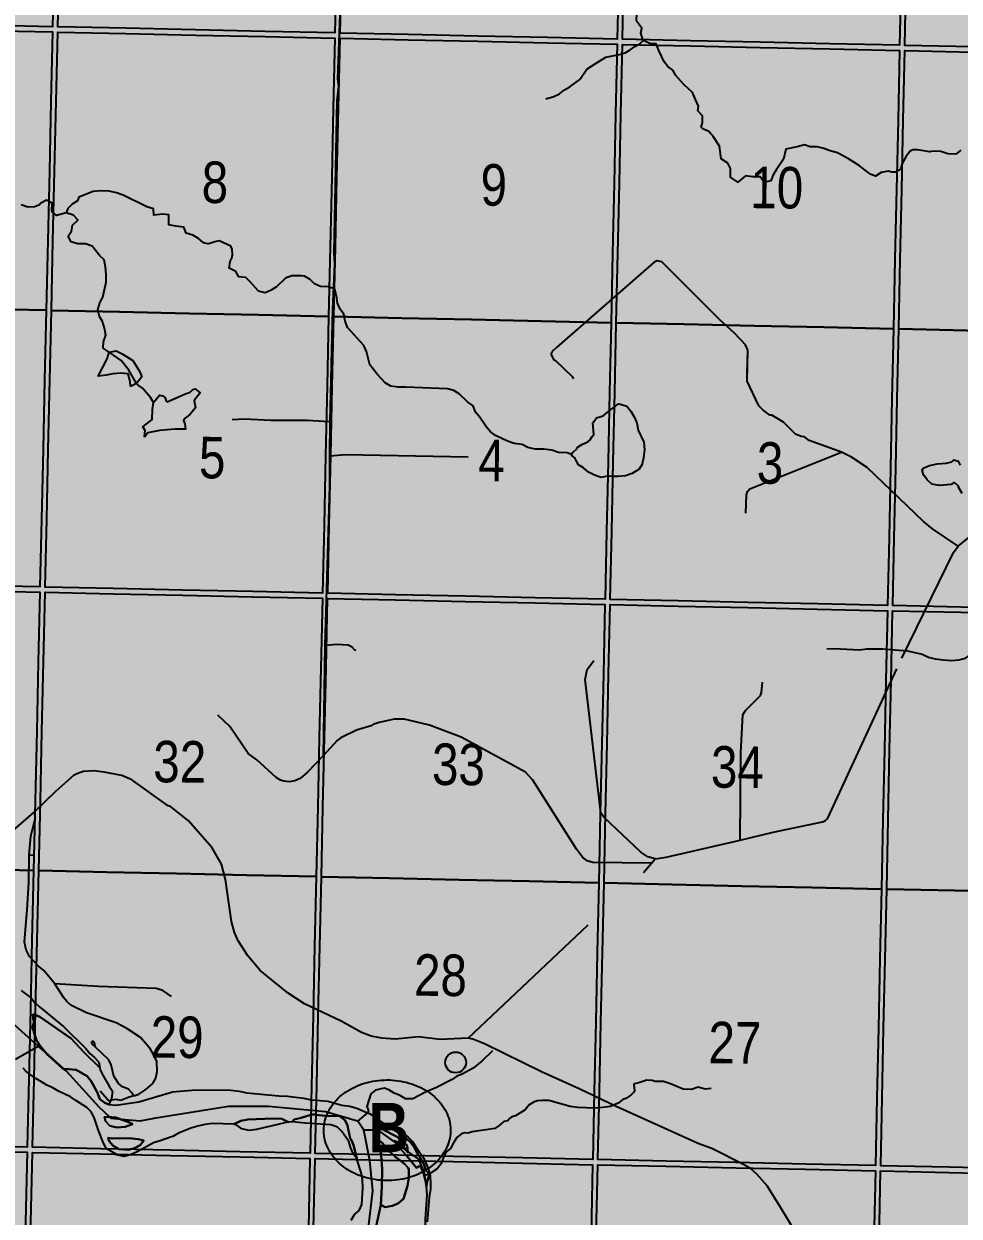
# Model space of a CAD drawing. Extents: x 406396 to 410344, y 6062839 to 6066265.
# Drawn here: x 409428.1 to 409607.9, y 6063803.4 to 6064032.7 of the extents above; entities that cross this region are included whole.
import ezdxf
from ezdxf.enums import TextEntityAlignment as Align

# ---------------------------------------------------------------- set-up
doc = ezdxf.new("R2010")
doc.units = 0
doc.header["$LTSCALE"] = 5
doc.linetypes.add('DASHED2', pattern=[9.525, 6.35, -3.175])
for name, color, linetype in [('P-PROPOSED', 10, 'Continuous'), ('Quarters', 8, 'Continuous'), ('RoadSeg', 57, 'DASHED2'), ('T-WATER', 160, 'Continuous')]:
    doc.layers.add(name, color=color, linetype=linetype)
doc.layers.add('ROUTE-MAP-BACKGROUND-H', color=7, linetype='Continuous', true_color=0xf0ebff)
doc.styles.add('120', font='ARIALN.TTF', dxfattribs={"height": 13})
doc.styles.add('80', font='ARIALN.TTF', dxfattribs={"height": 10})
doc.styles.add('BOLD', font='ARIALNB.TTF')

# ---------------------------------------------------------------- blocks, each defined once
blk = doc.blocks.new('AA')
at = {"const_width": 4}
blk.add_lwpolyline([(-1, 0, 1), (1, 0, 1)], format="xyb", close=True, dxfattribs=at)
blk.add_circle((0, 0), 2)
blk = doc.blocks.new('Route_Letters')
h = blk.add_hatch(color=255)
h.dxf.hatch_style = 1
edge = h.paths.add_edge_path()
edge.add_ellipse((-0.12, 0.46), major_axis=(-11.97, 0), ratio=0.789318, start_angle=0, end_angle=360)
at = {"color": 5}
blk.add_open_spline([(-12.34, 0.46), (-12.34, -0.25), (-12.24, -0.97), (-11.72, -2.79), (-11.14, -3.88), (-9.56, -5.81), (-8.54, -6.66), (-6.22, -8.02), (-4.9, -8.54), (-2.12, -9.17), (-0.66, -9.3), (2.22, -9.13), (3.64, -8.84), (6.27, -7.89), (7.48, -7.22), (9.54, -5.6), (10.38, -4.64), (11.6, -2.54), (11.97, -1.4), (12.18, 0.91), (12.02, 2.08), (11.2, 4.3), (10.54, 5.35), (8.8, 7.2), (7.72, 7.99), (5.29, 9.24), (3.93, 9.68), (1.11, 10.18), (-0.35, 10.23), (-3.22, 9.91), (-4.61, 9.55), (-7.16, 8.47), (-8.32, 7.75), (-10.24, 6.02), (-11, 5.02), (-12.05, 2.86), (-12.32, 1.7), (-12.34, 0.52), (-12.34, 0.49), (-12.34, 0.46)], degree=3, knots=[0, 0, 0, 0, 0.219529, 0.219529, 0.575727, 0.575727, 0.931924, 0.931924, 1.288121, 1.288121, 1.644318, 1.644318, 2.000515, 2.000515, 2.356712, 2.356712, 2.712909, 2.712909, 3.069107, 3.069107, 3.425304, 3.425304, 3.781501, 3.781501, 4.137698, 4.137698, 4.493895, 4.493895, 4.850092, 4.850092, 5.20629, 5.20629, 5.562487, 5.562487, 5.918684, 5.918684, 6.274881, 6.274881, 6.283185, 6.283185, 6.283185, 6.283185], dxfattribs=at)
at = {"color": 14, "style": 'BOLD'}
blk.add_attdef('A', text='', height=9.5, dxfattribs=at).set_placement((0.22, 0.98), align=Align.MIDDLE)
blk = doc.blocks.new('*U427')
at = {"color": 1, "flags": 128}
blk.add_lwpolyline([(-517.6, -51.81, 0, 7.5, 0), (0, 0, 0, 0, 0)], format="xyseb", dxfattribs=at)
at = {"color": 1, "style": '80'}
blk.add_attdef('ENTER_TEXT_001', (-26.85, -4.92), '', height=10, dxfattribs=at)

msp = doc.modelspace()

# ---------------------------------------------------------------- hatches: boundary and pattern name
at = {"layer": 'ROUTE-MAP-BACKGROUND-H'}
h = msp.add_hatch(color=256, dxfattribs=at)
h.dxf.hatch_style = 1
h.paths.add_polyline_path([(410258.66, 6063255.58), (410260.58, 6063368.34), (410268.76, 6064233.9), (408843.43, 6064264.01), (408831.79, 6063292.96), (408823.13, 6062965.95), (408855.63, 6062965.09), (408869, 6062964.74), (410253.21, 6062935.45)])

# ---------------------------------------------------------------- linework, layer by layer
at = {"layer": 'P-PROPOSED', "color": 90, "flags": 128}
for points in [[(409609.59, 6063745.49, 2, 2, 0), (409573.64, 6063805.02, 2, 2, 0), (409570.98, 6063809.22, 2, 2, 0), (409569.02, 6063811.51, 2, 2, 0), (409567.79, 6063812.55, 2, 2, 0), (409566.45, 6063813.34, 2, 2, 0), (409560.33, 6063816.41, 2, 2, 0), (409557.83, 6063817.34, 2, 2, 0), (409541.93, 6063824.53, 2, 2, 0), (409534.81, 6063827.92, 2, 2, 0), (409527.58, 6063831.18, 2, 2, 0), (409516.63, 6063836.57, 2, 2, 0), (409514.4, 6063837.44, 2, 2, 0), (409513.47, 6063837.61, 2, 2, 0), (409511.81, 6063838.4, 2, 2, 0), (409511.59, 6063838.36, 2, 2, 0), (409510.03, 6063838.1, 2, 2, 0), (409508.43, 6063837.99, 2, 2, 0), (409506.78, 6063838.14, 2, 2, 0), (409505.45, 6063838.41, 2, 2, 0), (409503.67, 6063838.4, 2, 2, 0), (409500.96, 6063838.06, 2, 2, 0), (409499.15, 6063837.93, 2, 2, 0), (409497.55, 6063838.05, 2, 2, 0), (409495.64, 6063838.25, 2, 2, 0), (409493.88, 6063838.86, 2, 2, 0), (409492.56, 6063839.49, 2, 2, 0), (409490.56, 6063840.59, 2, 2, 0), (409488.34, 6063841.59, 2, 2, 0), (409487.63, 6063841.92, 2, 2, 0), (409485.64, 6063842.82, 2, 2, 0), (409484.82, 6063843.2, 2, 2, 0), (409483.81, 6063843.66, 2, 2, 0), (409482.21, 6063844.4, 2, 2, 0), (409479.35, 6063846.14, 2, 2, 0), (409474.87, 6063849.44, 2, 2, 0), (409473.21, 6063851.05, 2, 2, 0), (409471.15, 6063853.77, 2, 2, 0), (409470.66, 6063854.43, 2, 2, 0), (409470.11, 6063855.18, 2, 2, 0), (409469.62, 6063855.85, 2, 2, 0), (409469.38, 6063856.18, 2, 2, 0), (409468.74, 6063857.05, 2, 2, 0), (409468.65, 6063857.29, 2, 2, 0), (409468.53, 6063857.62, 2, 2, 0), (409468.2, 6063858.51, 2, 2, 0), (409467.23, 6063864.19, 2, 2, 0), (409466.7, 6063867.83, 2, 2, 0), (409466.46, 6063868.67, 2, 2, 0), (409465.67, 6063871.32, 2, 2, 0), (409463.61, 6063874.17, 2, 2, 0), (409461.32, 6063876.52, 2, 2, 0), (409458.59, 6063879.53, 2, 2, 0), (409456.95, 6063880.74, 2, 2, 0), (409454.08, 6063882.85, 2, 2, 0), (409451.58, 6063884.55, 2, 2, 0), (409450.75, 6063885.11, 2, 2, 0), (409448.44, 6063886.68, 2, 2, 0), (409446.99, 6063887.27, 2, 2, 0), (409441.94, 6063888.05, 2, 2, 0), (409439.93, 6063888.17, 2, 2, 0), (409438.18, 6063887.83, 2, 2, 0), (409437.39, 6063887.41, 2, 2, 0), (409436.17, 6063886.56, 2, 2, 0), (409435.17, 6063885.65, 2, 2, 0), (409434.42, 6063884.83, 2, 2, 0), (409431.11, 6063881.54, 2, 2, 0), (409430.61, 6063881.04, 0, 0, 0)], [(409431.01, 6063883.04, 2, 2, 0), (409422.52, 6063874.98, 2, 2, 0)]]:
    msp.add_lwpolyline(points, format="xyseb", dxfattribs=at)
at = {"layer": 'Quarters'}
for points in [[(409434.79, 6064085.32), (409434.49, 6064071.94), (409434.19, 6064058.56), (409433.88, 6064045.18), (409433.59, 6064032.13), (409420.19, 6064032.43), (409406.78, 6064032.72), (409393.38, 6064033.01), (409380.31, 6064033.3), (409380.61, 6064046.34), (409380.92, 6064059.73), (409381.23, 6064073.11), (409381.53, 6064086.49), (409394.6, 6064086.2), (409407.99, 6064085.91), (409421.39, 6064085.62)], [(409489.06, 6064084.13), (409488.76, 6064070.75), (409488.46, 6064057.37), (409488.16, 6064043.99), (409487.87, 6064030.94), (409474.47, 6064031.24), (409461.07, 6064031.53), (409447.66, 6064031.82), (409434.59, 6064032.11), (409434.89, 6064045.16), (409435.19, 6064058.54), (409435.49, 6064071.92), (409435.79, 6064085.3), (409448.86, 6064085.01), (409462.26, 6064084.72), (409475.66, 6064084.43)], [(409543.33, 6064082.94), (409543.03, 6064069.56), (409542.74, 6064056.18), (409542.45, 6064042.8), (409542.16, 6064029.75), (409528.76, 6064030.05), (409515.35, 6064030.34), (409501.95, 6064030.63), (409488.88, 6064030.92), (409489.17, 6064043.97), (409489.47, 6064057.35), (409489.76, 6064070.73), (409490.06, 6064084.11), (409503.13, 6064083.82), (409516.53, 6064083.53), (409529.93, 6064083.24)], [(409597.59, 6064081.75), (409597.3, 6064068.37), (409597.02, 6064054.99), (409596.73, 6064041.61), (409596.45, 6064028.56), (409583.04, 6064028.86), (409569.64, 6064029.15), (409556.23, 6064029.44), (409543.16, 6064029.73), (409543.45, 6064042.78), (409543.74, 6064056.16), (409544.04, 6064069.54), (409544.33, 6064082.92), (409557.39, 6064082.63), (409570.79, 6064082.34), (409584.19, 6064082.05)], [(409651.86, 6064080.56), (409651.58, 6064067.18), (409651.29, 6064053.8), (409651.01, 6064040.42), (409650.73, 6064027.37), (409637.33, 6064027.67), (409623.92, 6064027.96), (409610.52, 6064028.25), (409597.45, 6064028.54), (409597.73, 6064041.59), (409598.02, 6064054.97), (409598.31, 6064068.35), (409598.6, 6064081.73), (409611.66, 6064081.44), (409625.06, 6064081.15), (409638.46, 6064080.86)], [(409432.36, 6063977.6), (409418.95, 6063977.9), (409405.54, 6063978.19), (409392.13, 6063978.48), (409379.06, 6063978.77), (409379.37, 6063992.15), (409379.67, 6064005.53), (409379.98, 6064018.91), (409380.29, 6064032.29), (409393.36, 6064032.01), (409406.76, 6064031.72), (409420.16, 6064031.42), (409433.57, 6064031.13), (409433.26, 6064017.75), (409432.96, 6064004.37), (409432.66, 6063990.99)], [(409486.66, 6063976.41), (409473.25, 6063976.71), (409459.84, 6063977), (409446.43, 6063977.3), (409433.36, 6063977.58), (409433.66, 6063990.96), (409433.96, 6064004.34), (409434.27, 6064017.73), (409434.57, 6064031.11), (409447.64, 6064030.82), (409461.04, 6064030.53), (409474.45, 6064030.23), (409487.85, 6064029.94), (409487.55, 6064016.56), (409487.26, 6064003.18), (409486.96, 6063989.8)], [(409540.97, 6063975.22), (409527.56, 6063975.52), (409514.15, 6063975.81), (409500.74, 6063976.11), (409487.67, 6063976.39), (409487.96, 6063989.77), (409488.26, 6064003.15), (409488.56, 6064016.54), (409488.86, 6064029.92), (409501.93, 6064029.63), (409515.33, 6064029.34), (409528.73, 6064029.04), (409542.14, 6064028.75), (409541.85, 6064015.37), (409541.55, 6064001.99), (409541.26, 6063988.61)], [(409595.27, 6063974.03), (409581.86, 6063974.33), (409568.45, 6063974.62), (409555.05, 6063974.92), (409541.97, 6063975.2), (409542.26, 6063988.58), (409542.56, 6064001.96), (409542.85, 6064015.35), (409543.14, 6064028.73), (409556.21, 6064028.44), (409569.62, 6064028.15), (409583.02, 6064027.85), (409596.42, 6064027.56), (409596.14, 6064014.18), (409595.85, 6064000.8), (409595.56, 6063987.42)], [(409649.58, 6063972.84), (409636.17, 6063973.14), (409622.76, 6063973.43), (409609.35, 6063973.73), (409596.28, 6063974.01), (409596.56, 6063987.39), (409596.85, 6064000.77), (409597.14, 6064014.16), (409597.43, 6064027.54), (409610.5, 6064027.25), (409623.9, 6064026.96), (409637.31, 6064026.66), (409650.71, 6064026.37), (409650.43, 6064012.99), (409650.14, 6063999.61), (409649.86, 6063986.23)], [(409432.36, 6063977.6), (409432.05, 6063964.22), (409431.75, 6063950.84), (409431.45, 6063937.46), (409431.15, 6063924.41), (409417.74, 6063924.71), (409404.33, 6063925), (409390.92, 6063925.29), (409377.84, 6063925.58), (409378.14, 6063938.63), (409378.44, 6063952.01), (409378.75, 6063965.39), (409379.06, 6063978.77), (409392.13, 6063978.48), (409405.54, 6063978.19), (409418.95, 6063977.9)], [(409486.66, 6063976.41), (409486.36, 6063963.03), (409486.07, 6063949.65), (409485.77, 6063936.27), (409485.48, 6063923.22), (409472.06, 6063923.52), (409458.65, 6063923.81), (409445.24, 6063924.11), (409432.16, 6063924.39), (409432.45, 6063937.44), (409432.75, 6063950.82), (409433.06, 6063964.2), (409433.36, 6063977.58), (409446.43, 6063977.3), (409459.84, 6063977), (409473.25, 6063976.71)], [(409540.97, 6063975.22), (409540.67, 6063961.84), (409540.38, 6063948.46), (409540.09, 6063935.08), (409539.8, 6063922.03), (409526.39, 6063922.33), (409512.98, 6063922.62), (409499.56, 6063922.92), (409486.48, 6063923.2), (409486.77, 6063936.25), (409487.07, 6063949.63), (409487.37, 6063963.01), (409487.67, 6063976.39), (409500.74, 6063976.11), (409514.15, 6063975.81), (409527.56, 6063975.52)], [(409595.27, 6063974.03), (409594.98, 6063960.65), (409594.7, 6063947.27), (409594.41, 6063933.89), (409594.13, 6063920.84), (409580.71, 6063921.14), (409567.3, 6063921.43), (409553.89, 6063921.73), (409540.81, 6063922.01), (409541.09, 6063935.06), (409541.39, 6063948.44), (409541.68, 6063961.82), (409541.97, 6063975.2), (409555.05, 6063974.92), (409568.45, 6063974.62), (409581.86, 6063974.33)], [(409649.58, 6063972.84), (409649.3, 6063959.46), (409649.01, 6063946.08), (409648.73, 6063932.7), (409648.45, 6063919.65), (409635.04, 6063919.95), (409621.62, 6063920.24), (409608.21, 6063920.54), (409595.13, 6063920.82), (409595.41, 6063933.87), (409595.7, 6063947.25), (409595.99, 6063960.63), (409596.28, 6063974.01), (409609.35, 6063973.73), (409622.76, 6063973.43), (409636.17, 6063973.14)], [(409429.92, 6063869.89), (409416.5, 6063870.18), (409403.09, 6063870.47), (409389.67, 6063870.77), (409376.59, 6063871.05), (409376.89, 6063884.43), (409377.2, 6063897.81), (409377.51, 6063911.2), (409377.81, 6063924.58), (409390.89, 6063924.29), (409404.3, 6063924), (409417.72, 6063923.7), (409431.13, 6063923.41), (409430.83, 6063910.03), (409430.53, 6063896.65), (409430.22, 6063883.27)], [(409484.27, 6063868.7), (409470.85, 6063868.99), (409457.43, 6063869.28), (409444.01, 6063869.58), (409430.92, 6063869.86), (409431.23, 6063883.25), (409431.53, 6063896.63), (409431.83, 6063910.01), (409432.13, 6063923.39), (409445.21, 6063923.1), (409458.63, 6063922.81), (409472.04, 6063922.51), (409485.46, 6063922.22), (409485.16, 6063908.84), (409484.86, 6063895.46), (409484.56, 6063882.08)], [(409538.61, 6063867.51), (409525.19, 6063867.8), (409511.77, 6063868.09), (409498.35, 6063868.39), (409485.27, 6063868.67), (409485.57, 6063882.06), (409485.86, 6063895.44), (409486.16, 6063908.82), (409486.46, 6063922.2), (409499.54, 6063921.91), (409512.95, 6063921.62), (409526.37, 6063921.32), (409539.78, 6063921.03), (409539.49, 6063907.65), (409539.2, 6063894.27), (409538.9, 6063880.89)], [(409592.96, 6063866.32), (409579.54, 6063866.61), (409566.12, 6063866.9), (409552.7, 6063867.2), (409539.61, 6063867.48), (409539.91, 6063880.87), (409540.2, 6063894.25), (409540.49, 6063907.63), (409540.79, 6063921.01), (409553.86, 6063920.72), (409567.28, 6063920.43), (409580.69, 6063920.13), (409594.11, 6063919.84), (409593.82, 6063906.46), (409593.53, 6063893.08), (409593.24, 6063879.7)], [(409647.3, 6063865.13), (409633.88, 6063865.42), (409620.46, 6063865.71), (409607.04, 6063866.01), (409593.96, 6063866.29), (409594.25, 6063879.68), (409594.53, 6063893.06), (409594.82, 6063906.44), (409595.11, 6063919.82), (409608.19, 6063919.53), (409621.6, 6063919.24), (409635.02, 6063918.94), (409648.43, 6063918.65), (409648.15, 6063905.27), (409647.87, 6063891.89), (409647.58, 6063878.51)], [(409429.92, 6063869.89), (409429.62, 6063856.51), (409429.32, 6063843.13), (409429.01, 6063829.74), (409428.72, 6063816.7), (409415.3, 6063816.99), (409401.87, 6063817.29), (409388.45, 6063817.58), (409375.36, 6063817.86), (409375.66, 6063830.91), (409375.97, 6063844.29), (409376.28, 6063857.67), (409376.59, 6063871.05), (409389.67, 6063870.77), (409403.09, 6063870.47), (409416.5, 6063870.18)], [(409484.27, 6063868.7), (409483.97, 6063855.32), (409483.67, 6063841.94), (409483.37, 6063828.55), (409483.08, 6063815.51), (409469.66, 6063815.8), (409456.23, 6063816.1), (409442.81, 6063816.39), (409429.72, 6063816.68), (409430.02, 6063829.72), (409430.32, 6063843.1), (409430.62, 6063856.48), (409430.92, 6063869.86), (409444.01, 6063869.58), (409457.43, 6063869.28), (409470.85, 6063868.99)], [(409538.61, 6063867.51), (409538.32, 6063854.13), (409538.02, 6063840.74), (409537.73, 6063827.36), (409537.45, 6063814.32), (409524.02, 6063814.61), (409510.6, 6063814.91), (409497.18, 6063815.2), (409484.09, 6063815.49), (409484.38, 6063828.53), (409484.67, 6063841.91), (409484.97, 6063855.29), (409485.27, 6063868.67), (409498.35, 6063868.39), (409511.77, 6063868.09), (409525.19, 6063867.8)], [(409592.96, 6063866.32), (409592.67, 6063852.94), (409592.38, 6063839.55), (409592.09, 6063826.17), (409591.81, 6063813.13), (409578.39, 6063813.42), (409564.96, 6063813.72), (409551.54, 6063814.01), (409538.45, 6063814.3), (409538.74, 6063827.34), (409539.03, 6063840.72), (409539.32, 6063854.1), (409539.61, 6063867.48), (409552.7, 6063867.2), (409566.12, 6063866.9), (409579.54, 6063866.61)], [(409647.3, 6063865.13), (409647.02, 6063851.75), (409646.73, 6063838.36), (409646.45, 6063824.98), (409646.17, 6063811.94), (409632.75, 6063812.23), (409619.33, 6063812.53), (409605.9, 6063812.82), (409592.81, 6063813.11), (409593.09, 6063826.15), (409593.38, 6063839.53), (409593.67, 6063852.91), (409593.96, 6063866.29), (409607.04, 6063866.01), (409620.46, 6063865.71), (409633.88, 6063865.42)], [(409427.48, 6063762.17), (409414.06, 6063762.47), (409400.63, 6063762.76), (409387.2, 6063763.05), (409374.11, 6063763.34), (409374.42, 6063776.72), (409374.72, 6063790.1), (409375.03, 6063803.48), (409375.34, 6063816.86), (409388.43, 6063816.57), (409401.85, 6063816.28), (409415.27, 6063815.99), (409428.7, 6063815.69), (409428.39, 6063802.31), (409428.09, 6063788.93), (409427.79, 6063775.55)], [(409481.87, 6063760.98), (409468.44, 6063761.28), (409455.01, 6063761.57), (409441.58, 6063761.86), (409428.49, 6063762.15), (409428.79, 6063775.53), (409429.09, 6063788.91), (409429.4, 6063802.29), (409429.7, 6063815.67), (409442.79, 6063815.39), (409456.21, 6063815.09), (409469.64, 6063814.8), (409483.06, 6063814.5), (409482.76, 6063801.12), (409482.46, 6063787.74), (409482.17, 6063774.36)], [(409536.25, 6063759.79), (409522.82, 6063760.09), (409509.39, 6063760.38), (409495.97, 6063760.67), (409482.87, 6063760.96), (409483.17, 6063774.34), (409483.47, 6063787.72), (409483.77, 6063801.1), (409484.06, 6063814.48), (409497.15, 6063814.2), (409510.58, 6063813.9), (409524, 6063813.61), (409537.42, 6063813.31), (409537.13, 6063799.93), (409536.84, 6063786.55), (409536.54, 6063773.17)], [(409590.63, 6063758.6), (409577.21, 6063758.9), (409563.78, 6063759.19), (409550.35, 6063759.48), (409537.26, 6063759.77), (409537.55, 6063773.15), (409537.84, 6063786.53), (409538.13, 6063799.91), (409538.43, 6063813.29), (409551.52, 6063813.01), (409564.94, 6063812.71), (409578.36, 6063812.42), (409591.79, 6063812.12), (409591.5, 6063798.74), (409591.21, 6063785.36), (409590.92, 6063771.98)], [(409645.02, 6063757.41), (409631.59, 6063757.71), (409618.16, 6063758), (409604.73, 6063758.29), (409591.64, 6063758.58), (409591.93, 6063771.96), (409592.22, 6063785.34), (409592.5, 6063798.72), (409592.79, 6063812.1), (409605.88, 6063811.82), (409619.3, 6063811.52), (409632.73, 6063811.23), (409646.15, 6063810.93), (409645.87, 6063797.55), (409645.59, 6063784.17), (409645.3, 6063770.79)]]:
    msp.add_lwpolyline(points, close=True, dxfattribs=at)
at = {"layer": 'RoadSeg'}
for p, q in [((409486.92, 6063949.63), (409486.98, 6063956.21)), ((409485.65, 6063892.02), (409486.02, 6063913.15)), ((409430.11, 6063872.78), (409429.08, 6063872.85)), ((409548.75, 6063871.32), (409549.45, 6063872.15))]:
    msp.add_line(p, q, dxfattribs=at)
for points in [[(409487.24, 6063967.32), (409487.48, 6063977.78), (409487.85, 6063986.53), (409487.75, 6063988.56), (409488.31, 6064017.95), (409488.61, 6064020.68), (409488.45, 6064022.14), (409489.28, 6064045.57), (409489.25, 6064049.76), (409489.01, 6064050.26), (409488.45, 6064050.56), (409487.35, 6064050.6), (409478.2, 6064050.2), (409463.62, 6064050.06), (409459.39, 6064050.23), (409457.5, 6064050.46)], [(409486.98, 6063956.21), (409487.48, 6063977.78), (409487.85, 6063986.53), (409487.75, 6063988.56), (409487.75, 6063988.7)], [(409567.16, 6063965.56), (409567.25, 6063969.93), (409566.79, 6063970.99), (409564.72, 6063973.19), (409561.96, 6063975.72), (409550.75, 6063986.9), (409549.85, 6063987.1), (409549.25, 6063986.87), (409530.45, 6063970.46), (409529.65, 6063969.69), (409529.38, 6063969.19), (409529.98, 6063968.06), (409530.31, 6063967.93), (409531.98, 6063966.33)], [(409585.26, 6063950.32), (409579.03, 6063952.59), (409578.17, 6063953.25), (409577.54, 6063953.32), (409576.44, 6063953.79), (409574.11, 6063956.08), (409571.91, 6063957.45), (409571.51, 6063957.45), (409570.12, 6063958.44), (409569.38, 6063959.24), (409567.12, 6063963.97), (409567.25, 6063969.93), (409566.79, 6063970.99), (409564.72, 6063973.19), (409561.96, 6063975.72), (409550.75, 6063986.9), (409549.85, 6063987.1), (409549.25, 6063986.87), (409530.45, 6063970.46), (409529.65, 6063969.69), (409529.38, 6063969.19), (409529.98, 6063968.06), (409530.31, 6063967.93), (409533.57, 6063964.8), (409533.67, 6063964.43)], [(409468.08, 6063956.58), (409470.51, 6063956.71), (409475.57, 6063956.48), (409482.59, 6063956.48), (409485.75, 6063956.28), (409486.98, 6063956.21)], [(409486.02, 6063913.15), (409486.88, 6063943.87), (409486.92, 6063949.63)], [(409486.92, 6063949.63), (409489.91, 6063949.86), (409513.51, 6063949.43)], [(409566.89, 6063938.61), (409567.02, 6063942.14), (409567.19, 6063942.77), (409567.62, 6063943.27), (409585.26, 6063950.32)], [(409607.72, 6063932.25), (409602.76, 6063935.58), (409601.07, 6063936.98), (409590.18, 6063947.4), (409587.22, 6063949.33), (409585.26, 6063950.32)], [(409607.72, 6063932.25), (409613.68, 6063937.15), (409617.57, 6063939.87), (409622.56, 6063941.97), (409623.93, 6063942.74), (409632.58, 6063950.76)], [(409565.82, 6063875.74), (409572.11, 6063877.24), (409581.63, 6063879.21), (409582.16, 6063879.44), (409582.56, 6063879.84), (409596.87, 6063910.69), (409606.82, 6063931.02), (409607.72, 6063932.25)], [(409491.94, 6063912.19), (409491.71, 6063912.22), (409491.21, 6063912.82), (409490.41, 6063913.18), (409488.21, 6063913.32), (409486.02, 6063913.15)], [(409549.45, 6063872.15), (409548.02, 6063872.52), (409546.72, 6063873.38), (409539.63, 6063880.1), (409539, 6063880.97), (409536, 6063906.63), (409536.37, 6063908.56), (409537.67, 6063910.29)], [(409565.82, 6063875.74), (409565.89, 6063892.52), (409566.29, 6063899.81), (409566.82, 6063900.67), (409569.68, 6063903.53), (409569.92, 6063904.1), (409570.08, 6063906.1)], [(409485.65, 6063892.02), (409482.59, 6063888.76), (409481.16, 6063887.56), (409480.16, 6063887.13), (409479.09, 6063886.96), (409478.03, 6063887.03), (409477.43, 6063887.23), (409476.57, 6063887.79), (409472.84, 6063891.15), (409471.17, 6063892.35), (409467.68, 6063897.54), (409465.38, 6063899.77)], [(409548.75, 6063871.32), (409537.47, 6063871.42), (409536.37, 6063871.72), (409535.47, 6063872.45), (409534.34, 6063873.98), (409525.92, 6063887.23), (409524.52, 6063888.76), (409512.17, 6063895.51), (409506.05, 6063897.81), (409501.16, 6063898.97), (409499.26, 6063899.01), (409496.4, 6063898.37), (409495.24, 6063897.98), (409495.04, 6063897.74), (409492.04, 6063896.88), (409488.98, 6063895.41), (409488.31, 6063894.88), (409485.65, 6063892.02)], [(409513.47, 6063837.61), (409508.11, 6063837.37), (409503.92, 6063837.87), (409499.46, 6063837.47), (409496.87, 6063837.64), (409494.87, 6063838.04), (409493.01, 6063838.74), (409489.08, 6063840.9), (409482.02, 6063844.26), (409478.86, 6063846.29), (409473.47, 6063850.65), (409471.14, 6063853.45), (409469.24, 6063856.34), (409468.55, 6063857.94), (409467.98, 6063860.07), (409466.85, 6063868.16), (409466.05, 6063871.12), (409464.25, 6063874.21), (409459.66, 6063879.47), (409456.26, 6063882.17), (409455.8, 6063882.33), (409448.84, 6063887.33), (409446.88, 6063888.12), (409443.49, 6063888.82), (409441.52, 6063889.02), (409439.52, 6063888.89), (409438.56, 6063888.59), (409437.63, 6063888.12), (409434.17, 6063885.06), (409430.07, 6063881.07)], [(409412.1, 6063870.85), (409415.6, 6063871.68), (409418.72, 6063872.92), (409420.66, 6063873.88), (409422.52, 6063874.98), (409425.51, 6063877.11), (409430.07, 6063881.07)], [(409429.08, 6063872.85), (409429.41, 6063876.48), (409430.31, 6063880.07), (409430.07, 6063881.07)], [(409549.45, 6063872.15), (409551.54, 6063872.45), (409565.82, 6063875.74)], [(409434, 6063848.06), (409431.9, 6063850.65), (409430.79, 6063851.57), (409429.17, 6063853.37), (409428.52, 6063854.65), (409428.21, 6063856.11), (409428.54, 6063860.82), (409428.68, 6063862.27), (409429.01, 6063867.62), (409429.08, 6063872.85)], [(409513.47, 6063837.61), (409547.19, 6063869.49), (409548.75, 6063871.32)], [(409456.46, 6063845.63), (409454.8, 6063846.82), (409453.47, 6063847.19), (409442.39, 6063847.56), (409434, 6063848.06)], [(409449.21, 6063826.52), (409450.17, 6063826.89), (409451.54, 6063827.75), (409452.84, 6063828.92), (409453.44, 6063829.95), (409453.67, 6063831.25), (409453.61, 6063833.16), (409453.03, 6063834.37), (409452.42, 6063835.52), (409451.71, 6063836.34), (409450.51, 6063837.74), (409447.88, 6063839.5), (409445.81, 6063840.57), (409440.12, 6063842.5), (409437.1, 6063844), (409436.33, 6063844.71), (409435.72, 6063845.37), (409434, 6063848.06)], [(409609.59, 6063745.49), (409573.64, 6063805.02), (409570.98, 6063809.22), (409569.02, 6063811.51), (409567.79, 6063812.55), (409566.45, 6063813.34), (409560.33, 6063816.41), (409557.83, 6063817.34), (409541.93, 6063824.53), (409534.81, 6063827.92), (409527.58, 6063831.18), (409516.63, 6063836.57), (409514.4, 6063837.44), (409513.47, 6063837.61)], [(409449.21, 6063826.52), (409448.78, 6063827.19), (409448.18, 6063827.82), (409447.05, 6063828.29), (409446.25, 6063828.92), (409445.38, 6063830.32), (409444.82, 6063832.51), (409444.38, 6063833.48), (409441.85, 6063835.91)], [(409449.21, 6063826.52), (409448.31, 6063826.32), (409446.68, 6063825.66), (409445.81, 6063825.82), (409444.92, 6063825.69), (409444.68, 6063825.49), (409444.12, 6063825.86), (409442.75, 6063827.42)]]:
    msp.add_lwpolyline(points, dxfattribs=at)
msp.add_lwpolyline([(409441.85, 6063835.91), (409441.55, 6063836.84), (409441.26, 6063837.04), (409441.09, 6063836.94), (409441.06, 6063836.64)], close=True, dxfattribs=at)
at = {"layer": 'T-WATER'}
for p, q in [((409560.4, 6064011.28), (409560.39, 6064011.29)), ((409426.48, 6063833.58), (409430.83, 6063836.12)), ((409432.26, 6063834.86), (409430.83, 6063836.12)), ((409435.77, 6063831.73), (409432.26, 6063834.86)), ((409494.15, 6063823.3), (409492.24, 6063821.66)), ((409499.49, 6063817.56), (409496.35, 6063819.79)), ((409501.64, 6063816.03), (409499.49, 6063817.56)), ((409501.87, 6063815.87), (409501.64, 6063816.03)), ((409506.05, 6063811.55), (409505.16, 6063811.25)), ((409505.48, 6063809.07), (409505.16, 6063811.25))]:
    msp.add_line(p, q, dxfattribs=at)
for points in [[(409547.17, 6064029.45), (409546.69, 6064030.87), (409546.85, 6064031.86), (409545.95, 6064033.11), (409545.88, 6064033.41), (409545.89, 6064034.62), (409546.18, 6064037.01), (409546.73, 6064038.76)], [(409528.43, 6064018.26), (409529.94, 6064018.73), (409531.05, 6064019.25), (409531.99, 6064019.99), (409533.04, 6064020.6), (409534.97, 6064021.97), (409536.31, 6064023.94), (409538.11, 6064025.15), (409539.99, 6064026.25), (409542.53, 6064026.77), (409543.65, 6064027.11), (409544.67, 6064027.69), (409545.52, 6064028.34), (409546.47, 6064028.86), (409547.17, 6064029.45)], [(409560.39, 6064011.29), (409560.16, 6064011.55), (409559.75, 6064012.01), (409558.62, 6064012.52), (409558.31, 6064012.84), (409558.52, 6064013.64), (409558.56, 6064015), (409557.62, 6064015.98), (409557.8, 6064016.85), (409557.19, 6064018.15), (409556.64, 6064019.5), (409554.95, 6064021.03), (409553.42, 6064022.75), (409552.83, 6064023.78), (409551.89, 6064024.5), (409551.15, 6064025.38), (409550.13, 6064027.56), (409549.64, 6064028.87), (409548.64, 6064028.81), (409547.17, 6064029.45)], [(409608.22, 6064008.37), (409607.27, 6064007.65), (409605.69, 6064007.7), (409604.4, 6064008.14), (409602.85, 6064008.17), (409602.21, 6064008.08), (409599.87, 6064008.45), (409598.97, 6064008.45), (409598.5, 6064008.19), (409597.71, 6064007.26), (409596.9, 6064005.73), (409596.63, 6064004.67), (409595.64, 6064004.18), (409594.98, 6064004.17), (409594.22, 6064004.37), (409592.87, 6064004.07), (409591.78, 6064003.4), (409591, 6064003.7), (409590.38, 6064004.08), (409588.7, 6064005.42), (409586.64, 6064006.72), (409584.48, 6064007.91), (409583.12, 6064008.25), (409581.9, 6064008.7), (409580.59, 6064009.05), (409579.23, 6064009.02), (409578.13, 6064009.41), (409576.73, 6064009.01), (409574.59, 6064008.6), (409574.13, 6064006.65), (409572.76, 6064004.67), (409572.13, 6064003.63), (409571.71, 6064002.5), (409570.52, 6064002.21), (409570.36, 6064002.31), (409569.66, 6064003.29), (409568.21, 6064003.29), (409566.79, 6064003.47), (409565.32, 6064002.27), (409563.96, 6064003.21), (409563.9, 6064003.3), (409563.95, 6064004.84), (409563.44, 6064005.92), (409562.12, 6064006.75), (409561.82, 6064009.19), (409560.58, 6064011.01), (409560.4, 6064011.28)], [(409481.47, 6063984.22), (409479.6, 6063984.2), (409478.39, 6063983.75), (409476.63, 6063982.14), (409475.64, 6063981.45), (409474.47, 6063980.96), (409473.18, 6063981.29), (409471.58, 6063983.06), (409470.72, 6063983.88), (409469.38, 6063984.03), (409468.79, 6063985.07), (409467.51, 6063985.68), (409467.73, 6063986.97), (409468.07, 6063987.6), (409468.19, 6063988.27), (409468.11, 6063989.32), (409467.84, 6063989.92), (409465.64, 6063990.98), (409464.78, 6063990.77), (409464.01, 6063990.51), (409463.48, 6063990.41), (409462.76, 6063990.51), (409462.56, 6063990.62), (409461.64, 6063991.43), (409460.53, 6063992.02), (409459.25, 6063992.42), (409458.8, 6063993.6), (409457.28, 6063993.77), (409455.93, 6063994.04), (409455.92, 6063995.93), (409454.73, 6063996.06), (409453.08, 6063995.87), (409452.98, 6063997.08), (409451.69, 6063997.5), (409447.14, 6063999.75), (409445.9, 6064000.21), (409444.46, 6064000.51), (409442.86, 6064000.55), (409441.4, 6064000.44), (409438.61, 6063999.37), (409438.35, 6063998.65), (409437.36, 6063998), (409436.5, 6063997.18), (409436.18, 6063996.32)], [(409430.14, 6063997.52), (409428.83, 6063997.43), (409427.56, 6063997.85)], [(409436.18, 6063996.32), (409434.33, 6063995.82), (409433.43, 6063996.59), (409433.51, 6063998.21), (409432.42, 6063998.75), (409431.33, 6063998.19), (409431.04, 6063997.9), (409430.14, 6063997.52)], [(409453, 6063959.89), (409452.43, 6063960.85), (409451.61, 6063961.7), (409450.89, 6063962.64), (409450.03, 6063963.23), (409449.69, 6063963.53), (409448.23, 6063966.11), (409446.74, 6063967.95), (409444.48, 6063969.52), (409443.29, 6063970.3), (409443.4, 6063971.51), (409443.82, 6063972.8), (409443.57, 6063974.17), (409443.21, 6063975.43), (409442.59, 6063976.43), (409442.25, 6063977.71), (409442.68, 6063979.02), (409443.26, 6063980.13), (409443.86, 6063982.98), (409443.91, 6063984.5), (409443.77, 6063985.94), (409443.5, 6063987.28), (409442.65, 6063988.09), (409441.2, 6063989.95), (409439.91, 6063990.38), (409438.38, 6063990.35), (409437.14, 6063990.79), (409436.57, 6063991.83), (409437.24, 6063992.84), (409437.38, 6063993.94), (409438.46, 6063994.92), (409438.44, 6063995.02), (409437.61, 6063995.87), (409436.18, 6063996.32)], [(409509.53, 6063962.49), (409501.52, 6063962.81), (409500.01, 6063962.79), (409498.61, 6063963.03), (409497.56, 6063963.64), (409496, 6063965.34), (409494.58, 6063967.1), (409493.93, 6063969.69), (409493.46, 6063970.83), (409490.29, 6063974.31), (409489.81, 6063975.48), (409489.56, 6063976.86), (409488.86, 6063977.83), (409488.38, 6063978.98), (409488.18, 6063980.39), (409487.86, 6063981.69), (409486.63, 6063982.11), (409485.12, 6063982.17), (409483.96, 6063982.71), (409483.12, 6063983.53), (409482.04, 6063984.16), (409481.47, 6063984.22)], [(409533.34, 6063949.9), (409532.54, 6063950.21), (409530.86, 6063950.28), (409529.58, 6063950.71), (409528.01, 6063950.88), (409526.39, 6063950.92), (409524.99, 6063951.24), (409523.86, 6063951.81), (409522.34, 6063952.01), (409521.07, 6063952.43), (409518.75, 6063953.53), (409517.78, 6063954.25), (409516.99, 6063955.13), (409515.65, 6063957.11), (409514.9, 6063958.04), (409514.42, 6063959.21), (409513.45, 6063959.91), (409511.76, 6063961.56), (409510.71, 6063962.19), (409509.53, 6063962.49)], [(409608.45, 6063942.39), (409607.78, 6063943.59), (409607.75, 6063943.8), (409607.08, 6063944.42), (409606.91, 6063944.4), (409606.34, 6063944.11), (409604.12, 6063943.88), (409602.67, 6063944.19), (409601.76, 6063945), (409601.03, 6063945.95), (409600.81, 6063946.86), (409600.95, 6063947.16), (409600.99, 6063947.26), (409602.2, 6063947.76), (409603.66, 6063948.1), (409605.39, 6063948.21), (409606.46, 6063948.48), (409606.86, 6063948.84), (409607.69, 6063948.58), (409608.07, 6063947.84)], [(409582.44, 6063912.48), (409583.84, 6063912.58), (409588.75, 6063912.32), (409590.15, 6063912.51), (409593.23, 6063912.53), (409597.99, 6063912.13), (409600.81, 6063911.47), (409601.99, 6063910.88), (409603.3, 6063910.56), (409604.82, 6063910.36), (409606.44, 6063910.25), (409607.86, 6063910.41), (409609.12, 6063910.73), (409610.21, 6063911.47), (409610.68, 6063911.73), (409611.16, 6063912.01), (409611.85, 6063913.08), (409611.98, 6063913.35), (409613, 6063915.44), (409613.18, 6063915.57)], [(409427.52, 6063846.82), (409429.33, 6063845.46), (409429.44, 6063845.38), (409430.19, 6063844.46), (409430.31, 6063844.35), (409431.06, 6063843.65), (409431.74, 6063843.1), (409435.73, 6063839.79), (409439.97, 6063835.63), (409440.74, 6063834.71), (409441.66, 6063833.9), (409442.45, 6063833), (409442.64, 6063831.91), (409439.62, 6063834.97), (409437.15, 6063837.55), (409436.15, 6063838.3), (409431.12, 6063841.75), (409430.26, 6063842.12), (409429.94, 6063842.26), (409429.81, 6063842.1), (409429.94, 6063841), (409430.04, 6063840.86), (409429.7, 6063839.74), (409430.17, 6063838.2), (409430.47, 6063837.26), (409431.15, 6063836.23), (409432.64, 6063834.38), (409435.58, 6063831.74), (409436.64, 6063831.71), (409438.09, 6063831.54), (409440.23, 6063830.32), (409441.01, 6063829.39), (409442.2, 6063827.16), (409442.67, 6063825.94), (409443.62, 6063825.19), (409444.39, 6063824.86), (409445.75, 6063824.78), (409450.14, 6063825.38), (409456.45, 6063827.28), (409456.59, 6063827.32), (409461.18, 6063827.68), (409467.87, 6063827.64), (409469.46, 6063827.46), (409470.9, 6063827.14), (409477.08, 6063826.52), (409478.74, 6063826.47), (409481.87, 6063826.1), (409483.28, 6063825.8), (409484.28, 6063825.72), (409486.48, 6063825.54), (409489.19, 6063824.74), (409490.75, 6063824.57), (409492.09, 6063824.19), (409494.15, 6063823.3), (409494.52, 6063823.14), (409495.59, 6063822.46), (409497, 6063821.33), (409499.53, 6063819.85), (409501.52, 6063818.44), (409502.4, 6063817.62), (409503.13, 6063816.66), (409503.71, 6063815.53), (409504.01, 6063815.07), (409504.37, 6063814.52), (409504.61, 6063814.06), (409504.95, 6063813.41), (409505.38, 6063812.18), (409506.05, 6063811.55), (409505.56, 6063809.83), (409505.48, 6063809.07), (409505.32, 6063809.97), (409504.81, 6063811.97), (409504.33, 6063812.98), (409504.08, 6063813.01), (409503.54, 6063812.72), (409502.43, 6063814.1), (409501.63, 6063815.09), (409501.6, 6063815.13), (409499.75, 6063817.1), (409499.3, 6063817.91), (409500.36, 6063817.34), (409501.26, 6063816.55), (409501.9, 6063815.68), (409501.73, 6063816.89), (409501.58, 6063817.22), (409500.67, 6063818.02), (409499.7, 6063818.74), (409497.45, 6063819.89), (409496.77, 6063820.33), (409496.4, 6063820.2), (409496.18, 6063818.07), (409496.47, 6063816.93), (409496.71, 6063815.52), (409496.73, 6063815.23), (409496.8, 6063814.23), (409496.93, 6063812.45), (409496.92, 6063809.09), (409496.69, 6063805.58), (409495.31, 6063799.09)], [(409430.83, 6063836.12), (409428.33, 6063838.35), (409426.26, 6063840.18)], [(409518.2, 6063835.23), (409516.2, 6063833.29), (409514.46, 6063831.86), (409512.31, 6063830.74), (409511.33, 6063830.33), (409510.43, 6063829.7), (409507.43, 6063828.13), (409505.27, 6063827.27), (409502.84, 6063825.98)], [(409490.99, 6063802.65), (409491.63, 6063803.74), (409492.53, 6063804.51), (409493.05, 6063805.68), (409493.26, 6063808.89), (409493.17, 6063810.45), (409492.9, 6063811.83), (409492.16, 6063814.2), (409492.14, 6063814.33), (409492.11, 6063814.53), (409491.89, 6063815.34), (409491.41, 6063817.09), (409491.05, 6063818.01), (409490.78, 6063818.35), (409490.29, 6063820.86), (409489.86, 6063821.82), (409488.81, 6063822.64), (409485.99, 6063822.69), (409484.22, 6063822.92), (409484.09, 6063822.94), (409483.4, 6063822.95), (409483.21, 6063822.89), (409481.4, 6063822.3), (409480.06, 6063822), (409479.66, 6063821.56), (409478.95, 6063821.47), (409477.68, 6063822.15), (409475.99, 6063822.21), (409471.14, 6063822.03), (409469.75, 6063821.75), (409468.41, 6063821.12), (409464.34, 6063821.26), (409462.88, 6063821.05), (409461.5, 6063820.74), (409460.19, 6063820.34), (409457.82, 6063819.37), (409456.72, 6063818.76), (409456.26, 6063818.59), (409454.28, 6063817.89), (409452.99, 6063817.52), (409450.67, 6063816.24), (409449.74, 6063815.73), (409448.68, 6063815.28), (409448.55, 6063815.23), (409447.29, 6063814.91), (409446.15, 6063815.15), (409445.8, 6063815.34), (409443.94, 6063816.36), (409443.93, 6063816.39), (409443.39, 6063817.47), (409442.39, 6063819.86), (409441.57, 6063822.39), (409440.98, 6063823.49), (409440.14, 6063824.33), (409438.02, 6063825.64), (409437.03, 6063826.35), (409434.71, 6063827.46), (409433.63, 6063828.07), (409432.47, 6063828.59), (409431.45, 6063829.27), (409430.34, 6063829.86), (409429.99, 6063830.13), (409429, 6063830.87), (409428.42, 6063831.31), (409427.9, 6063831.86)], [(409444.59, 6063822.47), (409442.55, 6063824.37), (409436.24, 6063831.32), (409435.77, 6063831.73)], [(409502.84, 6063825.98), (409501.46, 6063825.95), (409500.43, 6063826.59), (409499.28, 6063827.06), (409498.26, 6063827.68), (409497.36, 6063828.02), (409495.66, 6063827.61), (409494.75, 6063826.93), (409494.02, 6063824.47), (409494.35, 6063823.64), (409494.15, 6063823.3)], [(409560.2, 6063827.94), (409559.05, 6063827.84), (409557.7, 6063828.2), (409556.46, 6063827.76), (409554.81, 6063827.82), (409552.38, 6063828.88), (409551.04, 6063829.3), (409549.45, 6063829.3), (409548.85, 6063829.48), (409547.85, 6063829.57), (409546.52, 6063829.12), (409545.47, 6063828.87), (409545.32, 6063828.66), (409545.44, 6063827.52), (409545.37, 6063827.23), (409544.78, 6063826.66), (409543.81, 6063826.07), (409543.21, 6063825.84), (409542.3, 6063825.15), (409540.83, 6063824.48), (409539.34, 6063824.28), (409537.87, 6063824.19), (409534.58, 6063824.28), (409533.13, 6063824.49), (409528.98, 6063825.64), (409527.68, 6063825.68), (409526.82, 6063825.61), (409526.21, 6063825.4), (409525.23, 6063824.81), (409524.45, 6063823.89), (409522.58, 6063822.69), (409521.89, 6063822.54), (409521.42, 6063822.17), (409521.13, 6063821.75), (409520.36, 6063821.63), (409519.45, 6063820.84), (409518.59, 6063820.28), (409514.27, 6063819.6), (409513.51, 6063819.4), (409512.86, 6063819.43), (409512.21, 6063819.27), (409511.28, 6063818.57), (409510.65, 6063817.53), (409510.12, 6063816.44), (409509.22, 6063815.7), (409508.66, 6063814.59), (409508.22, 6063813.42), (409507.52, 6063812.49), (409506.05, 6063811.55)], [(409492.24, 6063821.66), (409486.03, 6063823.49), (409475.08, 6063824.53), (409467.41, 6063824.53), (409453.02, 6063822.21), (409450.38, 6063821.65), (409446.8, 6063822.01)], [(409446.8, 6063822.01), (409444.87, 6063822.21), (409444.59, 6063822.47)], [(409493.46, 6063819.97), (409492.26, 6063821.65), (409492.24, 6063821.66)], [(409493.43, 6063791), (409493.38, 6063793.52), (409493.78, 6063796.32), (409495.14, 6063808.3), (409494.58, 6063814.14), (409493.46, 6063819.97)], [(409496.35, 6063819.79), (409496.14, 6063819.94), (409493.46, 6063819.97)], [(409495.31, 6063799.09), (409496.69, 6063805.58), (409496.69, 6063805.58), (409497.56, 6063805.14), (409498.91, 6063805.4), (409500.07, 6063805.89), (409501.03, 6063806.72), (409501.85, 6063809.23), (409502.08, 6063810.77), (409502.08, 6063812.4), (409501.96, 6063812.71), (409501.33, 6063813.42), (409500.35, 6063814.15), (409499.38, 6063814.87), (409499.07, 6063815.18), (409498.51, 6063815.73), (409496.96, 6063817.53), (409496.18, 6063818.07), (409496.4, 6063820.2), (409496.77, 6063820.33), (409497.45, 6063819.89), (409499.7, 6063818.74), (409500.67, 6063818.02), (409501.58, 6063817.22), (409501.73, 6063816.89), (409501.9, 6063815.68), (409501.26, 6063816.55), (409500.36, 6063817.34), (409499.3, 6063817.91), (409499.75, 6063817.1), (409501.6, 6063815.13), (409501.63, 6063815.09), (409502.43, 6063814.1), (409503.54, 6063812.72), (409504.08, 6063813.01), (409504.33, 6063812.98), (409504.81, 6063811.97), (409505.32, 6063809.97), (409505.48, 6063809.07), (409505.56, 6063809.83), (409506.05, 6063811.55), (409506.2, 6063811.19), (409506.27, 6063809.61), (409506.23, 6063808.59), (409505.99, 6063807.08), (409505.61, 6063802.3)], [(409505.16, 6063811.25), (409505.1, 6063811.69), (409504, 6063814.36), (409501.87, 6063815.87)], [(409498.08, 6063787.5), (409497.43, 6063790.43), (409497.3, 6063793.63), (409497.68, 6063794.94), (409498.09, 6063795.57), (409498.51, 6063795.88), (409499.63, 6063796.46), (409502.21, 6063797.35), (409503.34, 6063797.93), (409504.24, 6063798.75), (409504.9, 6063799.69), (409505.28, 6063801.26), (409505.26, 6063802.86), (409505.59, 6063807.57), (409505.48, 6063809.07)]]:
    msp.add_lwpolyline(points, dxfattribs=at)
for points in [[(409448.58, 6063962.93), (409448.51, 6063963.92), (409448.11, 6063965.36), (409446.71, 6063965.5), (409445.19, 6063965.4), (409443.86, 6063965.11), (409442.37, 6063964.94), (409444.08, 6063968.25), (409444.48, 6063969.52), (409445.79, 6063969.78), (409446.96, 6063969.25), (409449.04, 6063967.93), (409450.32, 6063965.9), (409450.73, 6063964.82), (409449.69, 6063963.53), (409448.58, 6063962.93)], [(409451.23, 6063953.21), (409451.24, 6063953.29), (409451.36, 6063954.46), (409450.93, 6063955.17), (409452.76, 6063956.59), (409452.81, 6063958.53), (409453, 6063959.89), (409454.14, 6063961.29), (409454.8, 6063961.13), (409455.24, 6063960.8), (409455.45, 6063960.12), (409455.59, 6063959.99), (409458.82, 6063961.44), (409459.46, 6063961.68), (409460.01, 6063961.88), (409460.55, 6063962.37), (409460.98, 6063962.5), (409461.97, 6063961.71), (409460.8, 6063960.23), (409461.03, 6063958.87), (409460.02, 6063957.61), (409459.36, 6063957.07), (409459.1, 6063956.85), (409458.74, 6063956.43), (409458.99, 6063955.79), (409459.13, 6063954.72), (409457.1, 6063954.76), (409454.16, 6063954.46), (409451.88, 6063954.07), (409451.23, 6063953.21)], [(409539.04, 6063945.48), (409537.81, 6063945.92), (409536.65, 6063946.46), (409535.65, 6063947.33), (409534.73, 6063947.87), (409534.32, 6063948.62), (409533.98, 6063949.24), (409533.58, 6063949.57), (409533.34, 6063949.9), (409533.58, 6063950.23), (409533.71, 6063950.31), (409534.37, 6063950.98), (409534.42, 6063951.19), (409535.35, 6063951.78), (409536.52, 6063952.3), (409536.86, 6063952.64), (409537.3, 6063953.33), (409537.67, 6063953.72), (409537.48, 6063955.93), (409537.7, 6063956.26), (409538.14, 6063956.93), (409539.45, 6063957.31), (409540.56, 6063958.18), (409541.58, 6063958.97), (409542.41, 6063959.61), (409542.75, 6063959.58), (409543.99, 6063959.17), (409544.75, 6063958.22), (409545.38, 6063957.12), (409545.89, 6063955.98), (409546.18, 6063954.56), (409547.25, 6063952.26), (409547.4, 6063950.76), (409547.21, 6063949.24), (409546.99, 6063948.34), (409546.88, 6063947.86), (409546.37, 6063947.04), (409545.03, 6063946.21), (409543.75, 6063945.79), (409542.26, 6063945.63), (409541.29, 6063945.66), (409540.38, 6063945.69), (409540.29, 6063945.68), (409539.04, 6063945.48)], [(409444.39, 6063824.86), (409443.62, 6063825.19), (409442.67, 6063825.94), (409442.2, 6063827.16), (409441.01, 6063829.39), (409440.23, 6063830.32), (409438.09, 6063831.54), (409436.64, 6063831.71), (409435.58, 6063831.74), (409432.64, 6063834.38), (409431.15, 6063836.23), (409430.47, 6063837.26), (409430.17, 6063838.2), (409429.7, 6063839.74), (409430.04, 6063840.86), (409429.94, 6063841), (409429.81, 6063842.1), (409429.94, 6063842.26), (409430.26, 6063842.12), (409431.12, 6063841.75), (409436.15, 6063838.3), (409437.15, 6063837.55), (409439.62, 6063834.97), (409442.64, 6063831.91), (409442.72, 6063831.58), (409443.24, 6063830.53), (409444.45, 6063828.4), (409445.12, 6063827.45), (409444.9, 6063826.02), (409444.39, 6063824.86)], [(409445.94, 6063820.48), (409444.56, 6063820.8), (409443.76, 6063821.68), (409443.58, 6063822.47), (409444.24, 6063822.5), (409445.72, 6063822.39), (409448.39, 6063821.45), (409448.95, 6063821.12), (409447.52, 6063820.59), (409445.94, 6063820.48)], [(409443.76, 6063821.68), (409444.56, 6063820.8), (409445.94, 6063820.48), (409447.52, 6063820.59), (409448.95, 6063821.12), (409448.39, 6063821.45), (409445.72, 6063822.39), (409444.24, 6063822.5), (409443.58, 6063822.47), (409443.76, 6063821.68)], [(409478.95, 6063821.47), (409478.22, 6063821.35), (409475.53, 6063820.69), (409474.11, 6063820.42), (409472.82, 6063820.05), (409471.35, 6063819.88), (409469.96, 6063820.23), (409469.01, 6063820.94), (409468.41, 6063821.12), (409469.75, 6063821.75), (409471.14, 6063822.03), (409475.99, 6063822.21), (409477.68, 6063822.15), (409478.95, 6063821.47)], [(409492.11, 6063814.53), (409491.46, 6063815.35), (409490.95, 6063816.5), (409490.54, 6063817.74), (409489.18, 6063819.72), (409488.35, 6063820.55), (409487.68, 6063820.79), (409487.1, 6063820.99), (409484.18, 6063821.15), (409483.17, 6063821.21), (409482.13, 6063821.27), (409479.66, 6063821.56), (409480.06, 6063822), (409481.4, 6063822.3), (409483.21, 6063822.89), (409483.4, 6063822.95), (409484.09, 6063822.94), (409484.22, 6063822.92), (409485.99, 6063822.69), (409488.81, 6063822.64), (409489.86, 6063821.82), (409490.29, 6063820.86), (409490.78, 6063818.35), (409491.05, 6063818.01), (409491.41, 6063817.09), (409491.89, 6063815.34), (409492.11, 6063814.53)], [(409506.05, 6063811.55), (409505.38, 6063812.18), (409504.95, 6063813.41), (409504.61, 6063814.06), (409504.37, 6063814.52), (409504.01, 6063815.07), (409503.71, 6063815.53), (409503.13, 6063816.66), (409502.4, 6063817.62), (409501.52, 6063818.44), (409499.53, 6063819.85), (409497, 6063821.33), (409498.91, 6063820.66), (409501, 6063819.34), (409501.96, 6063818.62), (409502.77, 6063817.8), (409504.08, 6063815.74), (409504.63, 6063815.06), (409504.85, 6063814.79), (409505.18, 6063814.04), (409505.85, 6063812.48), (409506.05, 6063811.55)], [(409448.27, 6063816.19), (409446.31, 6063816.32), (409446.27, 6063816.34), (409445.26, 6063816.95), (409444.44, 6063817.84), (409444.3, 6063818.45), (409445.05, 6063818.37), (409448.32, 6063818.38), (409450.01, 6063818.25), (409451.12, 6063817.95), (409450.45, 6063817.07), (409449.3, 6063816.52), (409448.57, 6063816.29), (409448.27, 6063816.19)], [(409446.27, 6063816.34), (409446.31, 6063816.32), (409448.27, 6063816.19), (409448.57, 6063816.29), (409449.3, 6063816.52), (409450.45, 6063817.07), (409451.12, 6063817.95), (409450.01, 6063818.25), (409448.32, 6063818.38), (409445.05, 6063818.37), (409444.3, 6063818.45), (409444.44, 6063817.84), (409445.26, 6063816.95), (409446.27, 6063816.34)], [(409496.69, 6063805.58), (409496.92, 6063809.09), (409496.93, 6063812.45), (409496.8, 6063814.23), (409496.73, 6063815.23), (409496.71, 6063815.52), (409496.47, 6063816.93), (409496.18, 6063818.07), (409496.96, 6063817.53), (409498.51, 6063815.73), (409499.07, 6063815.18), (409499.38, 6063814.87), (409500.35, 6063814.15), (409501.33, 6063813.42), (409501.96, 6063812.71), (409502.08, 6063812.4), (409502.08, 6063810.77), (409501.85, 6063809.23), (409501.03, 6063806.72), (409500.07, 6063805.89), (409498.91, 6063805.4), (409497.56, 6063805.14), (409496.69, 6063805.58)]]:
    msp.add_lwpolyline(points, close=True, dxfattribs=at)

# ---------------------------------------------------------------- block references
for name, p, xscale, yscale, zscale in [('*U427', (409717.91, 6063964.28), 0.9987944844461462, 0.9987944844461462, 0.9987944844461462), ('AA', (409511.08, 6063832.97), 0.997508504213267, 0.997508504213267, 0.997508504213267)]:
    msp.add_blockref(name, p, dxfattribs=dict(xscale=xscale, yscale=yscale, zscale=zscale))
at = {"xscale": 0.997508504213267, "yscale": 0.997508504213267, "zscale": 0.997508504213267}
msp.add_blockref('Route_Letters', (409498.03, 6063819.47), dxfattribs=at).add_auto_attribs({'A': 'B'})

# ---------------------------------------------------------------- texts
at = {"layer": 'RoadSeg', "style": '120'}
for s, height, p in [('8', 7.98, (409462.22, 6063998.26)), ('9', 7.98, (409515.84, 6063997.75)), ('10', 7.978, (409567.71, 6063997.25)), ('5', 7.98, (409461.7, 6063945.31)), ('4', 7.98, (409515.42, 6063944.76)), ('3', 7.98, (409568.96, 6063944.28)), ('32', 7.978, (409452.91, 6063886.86)), ('33', 7.978, (409506.51, 6063886.35)), ('34', 7.978, (409560.14, 6063885.83)), ('28', 7.978, (409503.05, 6063845.81)), ('29', 7.978, (409452.41, 6063833.9)), ('27', 7.978, (409559.66, 6063832.83))]:
    msp.add_text(s, height=height, rotation=359.4504, dxfattribs=at).set_placement(p)

doc.saveas('drawing.dxf')
